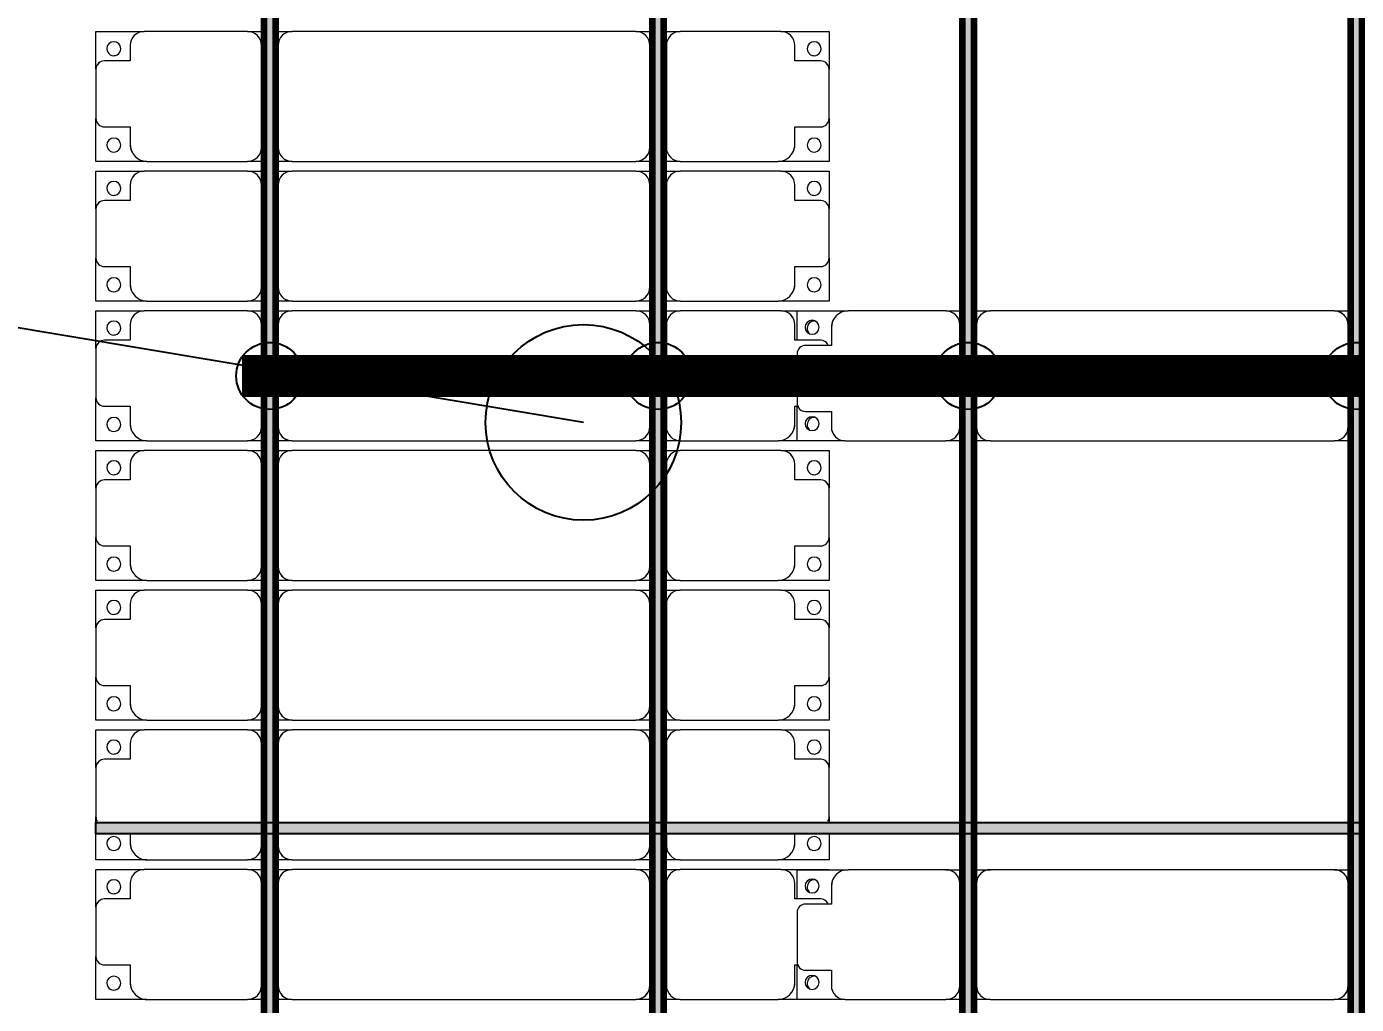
# Model space of a CAD drawing. Header units: millimetres. Extents: x 312848 to 517332, y -142134 to -35114.
# Drawn here: x 324284 to 329045, y -83578 to -80078 of the extents above; entities that cross this region are included whole.
import ezdxf

# ---------------------------------------------------------------- set-up
doc = ezdxf.new("R2010")
doc.units = ezdxf.units.MM
for name, color, linetype, lineweight in [('A-ANNO-DIMS', 211, 'Continuous', 9), ('A-ANNO-DIMS-500', 211, 'Continuous', 9), ('A-GENM', 13, 'Continuous', 9), ('S-BEAM', 12, 'Continuous', 9)]:
    doc.layers.add(name, color=color, linetype=linetype, lineweight=lineweight)
for name, color, linetype in [('GC-BICH NEO', 6, 'Continuous'), ('GC-DAY NEO', 5, 'Continuous'), ('GC-HOP 40x60 GIA CUONG', 1, 'Continuous')]:
    doc.layers.add(name, color=color, linetype=linetype)
doc.styles.add('Trebuchet MS', font='trebuc.ttf', dxfattribs={"width": 0.8, "height": 1500})
doc.dimstyles.new('Arc_Length_-_3mm_Trebuchet_MS_3', dxfattribs={"dimscale": 304.8, "dimtxt": 1546.42636, "dimasz": 1.64042, "dimexe": 2.46063, "dimexo": 2.46063, "dimgap": 0.492126, "dimtad": 1, "dimdec": 0, "dimrnd": 10, "dimzin": 0, "dimdsep": 46, "dimtxsty": 'Trebuchet MS', "dimblk1": 'OBLIQUE', "dimblk2": 'OBLIQUE', "dimsah": 1, "dimcen": 0.09, "dimdle": 1.64042, "dimazin": 0, "dimtfac": 1, "dimtdec": 4, "dimtix": 1, "dimtmove": 0, "dimatfit": 3, "dimfxl": 1, "dimtvp": 1, "dimtfill": 1, "dimtolj": 1, "dimtzin": 0, "dimarcsym": 2})

# ---------------------------------------------------------------- blocks, each defined once
blk = doc.blocks.new('Dai phao do pin - DẢI PHAO ĐỠ PIN-67477-KHUNG KẾT CẤU BÈ PIN 3')
at = {"layer": 'A-GENM', "color": 7}
for p, q in [((-1312.2, 241.6), (-1129.7, 241.6)), ((-1312.2, 136.9), (-1312.2, 241.6)), ((-779.7, 241.6), (-1129.7, 241.6)), ((-779.7, 241.6), (-720, 241.6)), ((-680, 241.6), (-620.3, 241.6)), ((610.3, 241.6), (-620.3, 241.6)), ((610.3, 241.6), (670, 241.6)), ((-729.7, -173.4), (-729.7, 191.6)), ((-670.3, 191.6), (-670.3, -173.4)), ((660.3, -173.4), (660.3, 191.6)), ((-1189.7, 181.6), (-1189.7, 118.2)), ((-1189.7, 118.2), (-1282.2, 118.2)), ((-1312.2, 88.2), (-1312.2, -88.2)), ((-1312.2, -223.4), (-1312.2, -99.5)), ((-1282.2, -118.2), (-1189.7, -118.2)), ((-1189.7, -118.2), (-1189.7, -173.4)), ((-1139.7, -223.4), (-1312.2, -223.4)), ((-1139.7, -223.4), (-779.7, -223.4)), ((-720, -223.4), (-779.7, -223.4)), ((-620.3, -223.4), (-680, -223.4)), ((-620.3, -223.4), (610.3, -223.4)), ((670, -223.4), (610.3, -223.4))]:
    blk.add_line(p, q, dxfattribs=at)
for centre, radius, start, end in [((-1129.7, 181.6), 60, 90, 180), ((-779.7, 191.6), 50, 360, 90), ((-620.3, 191.6), 50, 90, 180), ((-620.3, 191.6), 50, 105, 180), ((610.3, 191.6), 50, 360, 90), ((610.3, 191.6), 50, 15, 90), ((-1258.6, 183.2), 25, 0, 180), ((-1129.7, 181.6), 60, 150, 180), ((-779.7, 191.6), 50, 360, 45), ((-1258.6, 183.2), 25, 180, 360), ((-1282.2, 88.2), 30, 90, 180), ((-1282.2, -88.2), 30, 180, 270), ((-1282.2, -88.2), 30, 210, 240), ((-1258.6, -161.8), 25, 0, 180), ((-1258.6, -161.8), 25, 180, 0), ((-1139.7, -173.4), 50, 180, 270), ((-1139.7, -173.4), 50, 180, 225), ((-779.7, -173.4), 50, 270, 360), ((-779.7, -173.4), 50, 315, 360), ((-620.3, -173.4), 50, 180, 270), ((-620.3, -173.4), 50, 180, 270), ((610.3, -173.4), 50, 270, 360), ((610.3, -173.4), 50, 285, 360)]:
    blk.add_arc(centre, radius, start, end, dxfattribs=at)
blk = doc.blocks.new('Dai phao do pin - DẢI PHAO ĐỠ PIN-V8-KHUNG KẾT CẤU BÈ PIN 3')
at = {"layer": 'A-GENM', "color": 7}
for p, q in [((-1312.2, 241.6), (-1129.7, 241.6)), ((-1312.2, 136.9), (-1312.2, 241.6)), ((-779.7, 241.6), (-1129.7, 241.6)), ((-779.7, 241.6), (-720, 241.6)), ((-680, 241.6), (-620.3, 241.6)), ((610.3, 241.6), (-620.3, 241.6)), ((610.3, 241.6), (670, 241.6)), ((-729.7, -173.4), (-729.7, 191.6)), ((-670.3, 191.6), (-670.3, -173.4)), ((660.3, -173.4), (660.3, 191.6)), ((-1189.7, 181.6), (-1189.7, 118.2)), ((-1189.7, 118.2), (-1282.2, 118.2)), ((-1312.2, 88.2), (-1312.2, -88.2)), ((-1312.2, -223.4), (-1312.2, -99.5)), ((-1282.2, -118.2), (-1189.7, -118.2)), ((-1189.7, -118.2), (-1189.7, -173.4)), ((-1139.7, -223.4), (-1312.2, -223.4)), ((-1139.7, -223.4), (-779.7, -223.4)), ((-720, -223.4), (-779.7, -223.4)), ((-620.3, -223.4), (-680, -223.4)), ((-620.3, -223.4), (610.3, -223.4)), ((670, -223.4), (610.3, -223.4))]:
    blk.add_line(p, q, dxfattribs=at)
for centre, radius, start, end in [((-1129.7, 181.6), 60, 90, 180), ((-779.7, 191.6), 50, 360, 90), ((-620.3, 191.6), 50, 90, 180), ((-620.3, 191.6), 50, 105.4882, 180), ((610.3, 191.6), 50, 360, 90), ((610.3, 191.6), 50, 15, 90), ((-1258.6, 183.2), 25, 0, 180), ((-1129.7, 181.6), 60, 150, 180), ((-779.7, 191.6), 50, 360, 45), ((-1258.6, 183.2), 25, 180, 360), ((-1282.2, 88.2), 30, 90, 180), ((-1282.2, -88.2), 30, 180, 270), ((-1282.2, -88.2), 30, 210, 240), ((-1258.6, -161.8), 25, 0, 180), ((-1258.6, -161.8), 25, 180, 0), ((-1139.7, -173.4), 50, 180, 270), ((-1139.7, -173.4), 50, 180, 225), ((-779.7, -173.4), 50, 270, 360), ((-779.7, -173.4), 50, 315, 360), ((-620.3, -173.4), 50, 180, 270), ((-620.3, -173.4), 50, 180, 270), ((610.3, -173.4), 50, 270, 360), ((610.3, -173.4), 50, 285, 360)]:
    blk.add_arc(centre, radius, start, end, dxfattribs=at)
blk = doc.blocks.new('Dầm C52 - Dầm C52-66353-KHUNG KẾT CẤU BÈ PIN 3')
at = {"layer": 'S-BEAM', "lineweight": 140}
blk.add_hatch(color=1, dxfattribs=at).paths.add_polyline_path([(-45616.3, 20), (-45616.3, -20), (45616.3, -20), (45616.3, 20), (-45569, 20)])
at = {"layer": 'S-BEAM', "color": 1, "lineweight": 140}
for p, q in [((-45616.3, 20), (45616.3, 20)), ((45616.3, -20), (-45616.3, -20))]:
    blk.add_line(p, q, dxfattribs=at)
blk = doc.blocks.new('Dầm C52 - Dầm C52-V13-KHUNG KẾT CẤU BÈ PIN 3')
at = {"layer": 'S-BEAM', "lineweight": 140}
blk.add_hatch(color=1, dxfattribs=at).paths.add_polyline_path([(-45616.3, 20), (-45616.3, -20), (45616.3, -20), (45616.3, 20), (-45569, 20)])
at = {"layer": 'S-BEAM', "color": 1, "lineweight": 140}
for p, q in [((-45616.3, 20), (45616.3, 20)), ((45616.3, -20), (-45616.3, -20))]:
    blk.add_line(p, q, dxfattribs=at)
blk = doc.blocks.new('Dầm C52 - Hộp 40x60-69555-KHUNG KẾT CẤU BÈ PIN 3')
at = {"layer": 'S-BEAM', "lineweight": 25}
blk.add_hatch(color=4, dxfattribs=at).paths.add_polyline_path([(37512.3, -20), (37702.2, -20), (37702.2, 20), (-37702.2, 20), (-37702.2, -20), (37035.7, -20)])
at = {"layer": 'S-BEAM', "color": 4, "lineweight": 25}
for p, q in [((-37702.2, -20), (-37702.2, 20)), ((-37702.2, 20), (37702.2, 20)), ((37702.2, -20), (-37702.2, -20))]:
    blk.add_line(p, q, dxfattribs=at)
blk = doc.blocks.new('Dải phao đi lại kèm đỡ invester - DẢI PHAO ĐI LẠI-68882-KHUNG KẾT CẤU BÈ PIN 3')
at = {"layer": 'A-GENM', "color": 7}
for p, q in [((49758.4, 1312.2), (49911.8, 1312.2)), ((49758.4, 1129.7), (49758.4, 1312.2)), ((50088.2, 1312.2), (49911.8, 1312.2)), ((50088.2, 1312.2), (50223.4, 1312.2)), ((50223.4, 1312.2), (50223.4, 1139.7)), ((50258.4, 1312.2), (50351.2, 1312.2)), ((50258.4, 1129.7), (50258.4, 1312.2)), ((50391.2, 1312.2), (50411.8, 1312.2)), ((50588.2, 1312.2), (50411.8, 1312.2)), ((50588.2, 1312.2), (50723.4, 1312.2)), ((50723.4, 1312.2), (50723.4, 1139.7)), ((50758.4, 1312.2), (50911.8, 1312.2)), ((50758.4, 1129.7), (50758.4, 1312.2)), ((51088.2, 1312.2), (50911.8, 1312.2)), ((51088.2, 1312.2), (51223.4, 1312.2)), ((51223.4, 1312.2), (51223.4, 1139.7)), ((51258.4, 1312.2), (51411.8, 1312.2)), ((51258.4, 1129.7), (51258.4, 1312.2)), ((51588.2, 1312.2), (51411.8, 1312.2)), ((51588.2, 1312.2), (51723.4, 1312.2)), ((51723.4, 1312.2), (51723.4, 1139.7)), ((51758.4, 1312.2), (51911.8, 1312.2)), ((51758.4, 1129.7), (51758.4, 1312.2)), ((52088.2, 1312.2), (51911.8, 1312.2)), ((52088.2, 1312.2), (52223.4, 1312.2)), ((52223.4, 1312.2), (52223.4, 1139.7)), ((52258.4, 1312.2), (52411.8, 1312.2)), ((52258.4, 1129.7), (52258.4, 1312.2)), ((52588.2, 1312.2), (52411.8, 1312.2)), ((52588.2, 1312.2), (52723.4, 1312.2)), ((52723.4, 1312.2), (52723.4, 1139.7)), ((52758.4, 1312.2), (52911.8, 1312.2)), ((52758.4, 1129.7), (52758.4, 1312.2)), ((53088.2, 1312.2), (52911.8, 1312.2)), ((53088.2, 1312.2), (53223.4, 1312.2)), ((53223.4, 1312.2), (53223.4, 1139.7)), ((49881.8, 1282.2), (49881.8, 1189.7)), ((50118.2, 1189.7), (50118.2, 1282.2)), ((50618.2, 1189.7), (50618.2, 1282.2)), ((50881.8, 1282.2), (50881.8, 1189.7)), ((51118.2, 1189.7), (51118.2, 1282.2)), ((51381.8, 1282.2), (51381.8, 1189.7)), ((51618.2, 1189.7), (51618.2, 1282.2)), ((51881.8, 1282.2), (51881.8, 1189.7)), ((52118.2, 1189.7), (52118.2, 1282.2)), ((52381.8, 1282.2), (52381.8, 1189.7)), ((52618.2, 1189.7), (52618.2, 1282.2)), ((52881.8, 1282.2), (52881.8, 1189.7)), ((53118.2, 1189.7), (53118.2, 1282.2)), ((49881.8, 1189.7), (49818.4, 1189.7)), ((50173.4, 1189.7), (50118.2, 1189.7)), ((50351.2, 1189.7), (50318.4, 1189.7)), ((50673.4, 1189.7), (50618.2, 1189.7)), ((50881.8, 1189.7), (50818.4, 1189.7)), ((51173.4, 1189.7), (51118.2, 1189.7)), ((51381.8, 1189.7), (51318.4, 1189.7)), ((51673.4, 1189.7), (51618.2, 1189.7)), ((51881.8, 1189.7), (51818.4, 1189.7)), ((52173.4, 1189.7), (52118.2, 1189.7)), ((52381.8, 1189.7), (52318.4, 1189.7)), ((52673.4, 1189.7), (52618.2, 1189.7)), ((52881.8, 1189.7), (52818.4, 1189.7)), ((53173.4, 1189.7), (53118.2, 1189.7)), ((49758.4, 1129.7), (49758.4, 769.7)), ((50223.4, 769.7), (50223.4, 1139.7)), ((50258.4, 1129.7), (50258.4, 769.7)), ((50723.4, 769.7), (50723.4, 1139.7)), ((50758.4, 1129.7), (50758.4, 769.7)), ((51223.4, 769.7), (51223.4, 1139.7)), ((51258.4, 1129.7), (51258.4, 769.7)), ((51723.4, 769.7), (51723.4, 1139.7)), ((51758.4, 1129.7), (51758.4, 769.7)), ((52223.4, 769.7), (52223.4, 1139.7)), ((52258.4, 1129.7), (52258.4, 769.7)), ((52723.4, 769.7), (52723.4, 1139.7)), ((52758.4, 1129.7), (52758.4, 769.7)), ((53223.4, 769.7), (53223.4, 1139.7)), ((49758.4, 710), (49758.4, 769.7)), ((50223.4, 769.7), (50223.4, 710)), ((50258.4, 710), (50258.4, 769.7)), ((50723.4, 769.7), (50723.4, 710)), ((50758.4, 710), (50758.4, 769.7)), ((51223.4, 769.7), (51223.4, 710)), ((51258.4, 710), (51258.4, 769.7)), ((51723.4, 769.7), (51723.4, 710)), ((51758.4, 710), (51758.4, 769.7)), ((52223.4, 769.7), (52223.4, 710)), ((52258.4, 710), (52258.4, 769.7)), ((52723.4, 769.7), (52723.4, 710)), ((52758.4, 710), (52758.4, 769.7)), ((53223.4, 769.7), (53223.4, 710)), ((49808.4, 719.7), (50173.4, 719.7)), ((50308.4, 719.7), (50351.2, 719.7)), ((50391.2, 719.7), (50673.4, 719.7)), ((50808.4, 719.7), (51173.4, 719.7)), ((51308.4, 719.7), (51673.4, 719.7)), ((51808.4, 719.7), (52173.4, 719.7)), ((52308.4, 719.7), (52673.4, 719.7)), ((52808.4, 719.7), (53173.4, 719.7)), ((49758.4, 610.3), (49758.4, 670)), ((50223.4, 670), (50223.4, 610.3)), ((50258.4, 610.3), (50258.4, 670)), ((50723.4, 670), (50723.4, 610.3)), ((50758.4, 610.3), (50758.4, 670)), ((51223.4, 670), (51223.4, 610.3)), ((51258.4, 610.3), (51258.4, 670)), ((51723.4, 670), (51723.4, 610.3)), ((51758.4, 610.3), (51758.4, 670)), ((52223.4, 670), (52223.4, 610.3)), ((52258.4, 610.3), (52258.4, 670)), ((52723.4, 670), (52723.4, 610.3)), ((52758.4, 610.3), (52758.4, 670)), ((53223.4, 670), (53223.4, 610.3)), ((50173.4, 660.3), (49808.4, 660.3)), ((50351.2, 660.3), (50308.4, 660.3)), ((50673.4, 660.3), (50391.2, 660.3)), ((51173.4, 660.3), (50808.4, 660.3)), ((51673.4, 660.3), (51308.4, 660.3)), ((52173.4, 660.3), (51808.4, 660.3)), ((52673.4, 660.3), (52308.4, 660.3)), ((53173.4, 660.3), (52808.4, 660.3)), ((49758.4, 610.3), (49758.4, -620.3)), ((50223.4, -620.3), (50223.4, 610.3)), ((50258.4, 610.3), (50258.4, -620.3)), ((50723.4, -620.3), (50723.4, 610.3)), ((50758.4, 610.3), (50758.4, -620.3)), ((51223.4, -620.3), (51223.4, 610.3)), ((51258.4, 610.3), (51258.4, -620.3)), ((51723.4, -620.3), (51723.4, 610.3)), ((51758.4, 610.3), (51758.4, -620.3)), ((52223.4, -620.3), (52223.4, 610.3)), ((52258.4, 610.3), (52258.4, -620.3)), ((52723.4, -620.3), (52723.4, 610.3)), ((52758.4, 610.3), (52758.4, -620.3)), ((53223.4, -620.3), (53223.4, 610.3)), ((49758.4, -680), (49758.4, -620.3)), ((50223.4, -620.3), (50223.4, -680)), ((50258.4, -680), (50258.4, -620.3)), ((50723.4, -620.3), (50723.4, -680)), ((50758.4, -680), (50758.4, -620.3)), ((51223.4, -620.3), (51223.4, -680)), ((51258.4, -680), (51258.4, -620.3)), ((51723.4, -620.3), (51723.4, -680)), ((51758.4, -680), (51758.4, -620.3)), ((52223.4, -620.3), (52223.4, -680)), ((52258.4, -680), (52258.4, -620.3)), ((52723.4, -620.3), (52723.4, -680)), ((52758.4, -680), (52758.4, -620.3)), ((53223.4, -620.3), (53223.4, -680)), ((49808.4, -670.3), (50173.4, -670.3)), ((50308.4, -670.3), (50351.2, -670.3)), ((50391.2, -670.3), (50673.4, -670.3)), ((50808.4, -670.3), (51173.4, -670.3)), ((51308.4, -670.3), (51673.4, -670.3)), ((51808.4, -670.3), (52173.4, -670.3)), ((52308.4, -670.3), (52673.4, -670.3)), ((52808.4, -670.3), (53173.4, -670.3)), ((49758.4, -779.7), (49758.4, -720)), ((50173.4, -729.7), (49808.4, -729.7)), ((50223.4, -720), (50223.4, -779.7)), ((50258.4, -779.7), (50258.4, -720)), ((50351.2, -729.7), (50308.4, -729.7)), ((50673.4, -729.7), (50391.2, -729.7)), ((50723.4, -720), (50723.4, -779.7)), ((50758.4, -779.7), (50758.4, -720)), ((51173.4, -729.7), (50808.4, -729.7)), ((51223.4, -720), (51223.4, -779.7)), ((51258.4, -779.7), (51258.4, -720)), ((51673.4, -729.7), (51308.4, -729.7)), ((51723.4, -720), (51723.4, -779.7)), ((51758.4, -779.7), (51758.4, -720)), ((52173.4, -729.7), (51808.4, -729.7)), ((52223.4, -720), (52223.4, -779.7)), ((52258.4, -779.7), (52258.4, -720)), ((52673.4, -729.7), (52308.4, -729.7)), ((52723.4, -720), (52723.4, -779.7)), ((52758.4, -779.7), (52758.4, -720)), ((53173.4, -729.7), (52808.4, -729.7)), ((53223.4, -720), (53223.4, -779.7)), ((49758.4, -779.7), (49758.4, -1129.7)), ((50223.4, -1139.7), (50223.4, -779.7)), ((50258.4, -779.7), (50258.4, -1129.7)), ((50723.4, -1139.7), (50723.4, -779.7)), ((50758.4, -779.7), (50758.4, -1129.7)), ((51223.4, -1139.7), (51223.4, -779.7)), ((51258.4, -779.7), (51258.4, -1129.7)), ((51723.4, -1139.7), (51723.4, -779.7)), ((51758.4, -779.7), (51758.4, -1129.7)), ((52223.4, -1139.7), (52223.4, -779.7)), ((52258.4, -779.7), (52258.4, -1129.7)), ((52723.4, -1139.7), (52723.4, -779.7)), ((52758.4, -779.7), (52758.4, -1129.7)), ((53223.4, -1139.7), (53223.4, -779.7)), ((49758.4, -1198.7), (49758.4, -1129.7)), ((50223.4, -1139.7), (50223.4, -1312.2)), ((50258.4, -1312.2), (50258.4, -1129.7)), ((50723.4, -1139.7), (50723.4, -1312.2)), ((50758.4, -1312.2), (50758.4, -1129.7)), ((51223.4, -1139.7), (51223.4, -1312.2)), ((51258.4, -1312.2), (51258.4, -1129.7)), ((51723.4, -1139.7), (51723.4, -1312.2)), ((51758.4, -1198.7), (51758.4, -1129.7)), ((52223.4, -1139.7), (52223.4, -1312.2)), ((52258.4, -1312.2), (52258.4, -1129.7)), ((52723.4, -1139.7), (52723.4, -1312.2)), ((52758.4, -1312.2), (52758.4, -1129.7)), ((53223.4, -1139.7), (53223.4, -1312.2)), ((49818.4, -1189.7), (49881.8, -1189.7)), ((49881.8, -1189.7), (49881.8, -1204.4)), ((50118.2, -1282.2), (50118.2, -1189.7)), ((50118.2, -1189.7), (50173.4, -1189.7)), ((50318.4, -1189.7), (50351.2, -1189.7)), ((50618.2, -1282.2), (50618.2, -1189.7)), ((50618.2, -1189.7), (50673.4, -1189.7)), ((50818.4, -1189.7), (50881.8, -1189.7)), ((50881.8, -1189.7), (50881.8, -1282.2)), ((51118.2, -1282.2), (51118.2, -1189.7)), ((51118.2, -1189.7), (51173.4, -1189.7)), ((51318.4, -1189.7), (51381.8, -1189.7)), ((51381.8, -1189.7), (51381.8, -1282.2)), ((51618.2, -1282.2), (51618.2, -1189.7)), ((51618.2, -1189.7), (51673.4, -1189.7)), ((51818.4, -1189.7), (51881.8, -1189.7)), ((51881.8, -1189.7), (51881.8, -1204.4)), ((52118.2, -1282.2), (52118.2, -1189.7)), ((52118.2, -1189.7), (52173.4, -1189.7)), ((52318.4, -1189.7), (52381.8, -1189.7)), ((52381.8, -1189.7), (52381.8, -1282.2)), ((52618.2, -1282.2), (52618.2, -1189.7)), ((52618.2, -1189.7), (52673.4, -1189.7)), ((52818.4, -1189.7), (52881.8, -1189.7)), ((52881.8, -1189.7), (52881.8, -1282.2)), ((53118.2, -1282.2), (53118.2, -1189.7)), ((53118.2, -1189.7), (53173.4, -1189.7)), ((50351.2, -1312.2), (50258.4, -1312.2)), ((50411.8, -1312.2), (50391.2, -1312.2)), ((50411.8, -1312.2), (50588.2, -1312.2)), ((50723.4, -1312.2), (50588.2, -1312.2)), ((50911.8, -1312.2), (50758.4, -1312.2)), ((50911.8, -1312.2), (51088.2, -1312.2)), ((51223.4, -1312.2), (51088.2, -1312.2)), ((51411.8, -1312.2), (51258.4, -1312.2)), ((51411.8, -1312.2), (51588.2, -1312.2)), ((51723.4, -1312.2), (51588.2, -1312.2)), ((52411.8, -1312.2), (52258.4, -1312.2)), ((52411.8, -1312.2), (52588.2, -1312.2)), ((52723.4, -1312.2), (52588.2, -1312.2)), ((52911.8, -1312.2), (52758.4, -1312.2)), ((52911.8, -1312.2), (53088.2, -1312.2)), ((53223.4, -1312.2), (53088.2, -1312.2))]:
    blk.add_line(p, q, dxfattribs=at)
for centre, radius, start, end in [((49911.8, 1282.2), 30, 90, 180), ((49911.8, 1282.2), 30, 90, 150), ((50088.2, 1282.2), 30, 360, 90), ((50088.2, 1282.2), 30, 30, 90), ((50411.8, 1282.2), 30, 90, 120), ((50411.8, 1282.2), 30, 90, 120), ((50588.2, 1282.2), 30, 360, 90), ((50588.2, 1282.2), 30, 30, 90), ((50911.8, 1282.2), 30, 90, 180), ((50911.8, 1282.2), 30, 90, 150), ((51088.2, 1282.2), 30, 0, 90), ((51088.2, 1282.2), 30, 30, 90), ((51411.8, 1282.2), 30, 90, 180), ((51411.8, 1282.2), 30, 90, 150), ((51588.2, 1282.2), 30, 360, 90), ((51588.2, 1282.2), 30, 30, 90), ((51911.8, 1282.2), 30, 90, 180), ((51911.8, 1282.2), 30, 90, 150), ((52088.2, 1282.2), 30, 0, 90), ((52088.2, 1282.2), 30, 30, 90), ((52411.8, 1282.2), 30, 90, 180), ((52411.8, 1282.2), 30, 90, 150), ((52588.2, 1282.2), 30, 360, 90), ((52588.2, 1282.2), 30, 30, 90), ((52911.8, 1282.2), 30, 90, 180), ((52911.8, 1282.2), 30, 90, 150), ((53088.2, 1282.2), 30, 360, 90), ((53088.2, 1282.2), 30, 30, 90), ((49816.8, 1248.6), 25, 90, 270), ((49816.8, 1248.6), 25, 270, 90), ((50161.8, 1248.6), 25, 90, 270), ((50161.8, 1248.6), 25, 180, 195), ((50161.8, 1248.6), 25, 270, 90), ((50316.8, 1248.6), 25, 90, 270), ((50316.8, 1248.6), 25, 270, 90), ((50661.8, 1248.6), 25, 90, 270), ((50661.8, 1248.6), 25, 180, 195), ((50661.8, 1248.6), 25, 270, 90), ((50816.8, 1248.6), 25, 90, 270), ((50816.8, 1248.6), 25, 270, 90), ((51161.8, 1248.6), 25, 90, 270), ((51161.8, 1248.6), 25, 180, 195), ((51161.8, 1248.6), 25, 270, 90), ((51316.8, 1248.6), 25, 90, 270), ((51316.8, 1248.6), 25, 270, 90), ((51661.8, 1248.6), 25, 90, 270), ((51661.8, 1248.6), 25, 180, 195), ((51661.8, 1248.6), 25, 270, 90), ((51816.8, 1248.6), 25, 90, 270), ((51816.8, 1248.6), 25, 270, 90), ((52161.8, 1248.6), 25, 90, 270), ((52161.8, 1248.6), 25, 180, 195), ((52161.8, 1248.6), 25, 270, 90), ((52316.8, 1248.6), 25, 90, 270), ((52316.8, 1248.6), 25, 270, 90), ((52661.8, 1248.6), 25, 90, 270), ((52661.8, 1248.6), 25, 180, 195), ((52661.8, 1248.6), 25, 270, 90), ((52816.8, 1248.6), 25, 90, 270), ((52816.8, 1248.6), 25, 270, 90), ((53161.8, 1248.6), 25, 90, 270), ((53161.8, 1248.6), 25, 180, 195), ((53161.8, 1248.6), 25, 270, 90), ((49818.4, 1129.7), 60, 90, 180), ((49818.4, 1129.7), 60, 90, 120), ((50173.4, 1139.7), 50, 360, 90), ((50173.4, 1139.7), 50, 45, 90), ((50318.4, 1129.7), 60, 90, 180), ((50318.4, 1129.7), 60, 90, 120), ((50673.4, 1139.7), 50, 0, 90), ((50673.4, 1139.7), 50, 45, 90), ((50818.4, 1129.7), 60, 90, 180), ((50818.4, 1129.7), 60, 90, 120), ((51173.4, 1139.7), 50, 360, 90), ((51173.4, 1139.7), 50, 45, 90), ((51318.4, 1129.7), 60, 90, 180), ((51318.4, 1129.7), 60, 90, 120), ((51673.4, 1139.7), 50, 360, 90), ((51673.4, 1139.7), 50, 45, 90), ((51818.4, 1129.7), 60, 90, 180), ((51818.4, 1129.7), 60, 90, 120), ((52173.4, 1139.7), 50, 360, 90), ((52173.4, 1139.7), 50, 45, 90), ((52318.4, 1129.7), 60, 90, 180), ((52318.4, 1129.7), 60, 90, 120), ((52673.4, 1139.7), 50, 0, 90), ((52673.4, 1139.7), 50, 45, 90), ((52818.4, 1129.7), 60, 90, 180), ((52818.4, 1129.7), 60, 90, 120), ((53173.4, 1139.7), 50, 360, 90), ((53173.4, 1139.7), 50, 45, 90), ((49808.4, 769.7), 50, 180, 270), ((50173.4, 769.7), 50, 270, 0), ((50308.4, 769.7), 50, 180, 270), ((50673.4, 769.7), 50, 270, 0), ((50808.4, 769.7), 50, 180, 270), ((51173.4, 769.7), 50, 270, 0), ((51308.4, 769.7), 50, 180, 270), ((51673.4, 769.7), 50, 270, 360), ((51808.4, 769.7), 50, 180, 270), ((52173.4, 769.7), 50, 270, 360), ((52308.4, 769.7), 50, 180, 270), ((52673.4, 769.7), 50, 270, 360), ((52808.4, 769.7), 50, 180, 270), ((53173.4, 769.7), 50, 270, 0), ((49808.4, 769.7), 50, 225, 270), ((50173.4, 769.7), 50, 270, 315), ((50308.4, 769.7), 50, 225, 267.9993), ((50673.4, 769.7), 50, 270, 315), ((50808.4, 769.7), 50, 225, 270), ((51173.4, 769.7), 50, 270, 315), ((51308.4, 769.7), 50, 225, 270), ((51673.4, 769.7), 50, 270, 315), ((51808.4, 769.7), 50, 225, 270), ((52173.4, 769.7), 50, 270, 315), ((52308.4, 769.7), 50, 225, 270), ((52673.4, 769.7), 50, 270, 315), ((52808.4, 769.7), 50, 225, 270), ((53173.4, 769.7), 50, 270, 315), ((49808.4, 610.3), 50, 90, 180), ((49808.4, 610.3), 50, 105, 180), ((50173.4, 610.3), 50, 360, 90), ((50173.4, 610.3), 50, 15, 90), ((50308.4, 610.3), 50, 90, 180), ((50308.4, 610.3), 50, 105, 180), ((50673.4, 610.3), 50, 360, 90), ((50673.4, 610.3), 50, 15, 90), ((50808.4, 610.3), 50, 90, 180), ((50808.4, 610.3), 50, 105, 180), ((51173.4, 610.3), 50, 360, 90), ((51173.4, 610.3), 50, 15, 90), ((51308.4, 610.3), 50, 90, 180), ((51308.4, 610.3), 50, 105, 180), ((51673.4, 610.3), 50, 360, 90), ((51673.4, 610.3), 50, 15, 90), ((51808.4, 610.3), 50, 90, 180), ((51808.4, 610.3), 50, 105, 180), ((52173.4, 610.3), 50, 360, 90), ((52173.4, 610.3), 50, 17.1248, 90), ((52308.4, 610.3), 50, 90, 180), ((52308.4, 610.3), 50, 105, 180), ((52673.4, 610.3), 50, 360, 90), ((52673.4, 610.3), 50, 15, 90), ((52808.4, 610.3), 50, 90, 180), ((52808.4, 610.3), 50, 105, 180), ((53173.4, 610.3), 50, 360, 90), ((53173.4, 610.3), 50, 15, 90), ((49808.4, -620.3), 50, 180, 270), ((49808.4, -620.3), 50, 195, 270), ((50173.4, -620.3), 50, 270, 0), ((50173.4, -620.3), 50, 270, 0), ((50308.4, -620.3), 50, 180, 270), ((50308.4, -620.3), 50, 195, 267.9993), ((50673.4, -620.3), 50, 270, 0), ((50673.4, -620.3), 50, 270, 0), ((50808.4, -620.3), 50, 180, 270), ((50808.4, -620.3), 50, 195, 270), ((51173.4, -620.3), 50, 270, 0), ((51173.4, -620.3), 50, 270, 0), ((51308.4, -620.3), 50, 180, 270), ((51308.4, -620.3), 50, 195, 270), ((51673.4, -620.3), 50, 270, 0), ((51673.4, -620.3), 50, 270, 0), ((51808.4, -620.3), 50, 180, 270), ((51808.4, -620.3), 50, 195, 270), ((52173.4, -620.3), 50, 270, 360), ((52173.4, -620.3), 50, 270, 360), ((52308.4, -620.3), 50, 180, 270), ((52308.4, -620.3), 50, 195, 270), ((52673.4, -620.3), 50, 270, 360), ((52673.4, -620.3), 50, 270, 360), ((52808.4, -620.3), 50, 180, 270), ((52808.4, -620.3), 50, 195, 270), ((53173.4, -620.3), 50, 270, 360), ((53173.4, -620.3), 50, 270, 360), ((49808.4, -779.7), 50, 90, 180), ((49808.4, -779.7), 50, 90, 135), ((50173.4, -779.7), 50, 360, 90), ((50173.4, -779.7), 50, 45, 90), ((50308.4, -779.7), 50, 90, 180), ((50308.4, -779.7), 50, 92.0007, 135), ((50673.4, -779.7), 50, 360, 90), ((50673.4, -779.7), 50, 45, 90), ((50808.4, -779.7), 50, 90, 180), ((50808.4, -779.7), 50, 90, 135), ((51173.4, -779.7), 50, 360, 90), ((51173.4, -779.7), 50, 45, 90), ((51308.4, -779.7), 50, 90, 180), ((51308.4, -779.7), 50, 90, 135), ((51673.4, -779.7), 50, 360, 90), ((51673.4, -779.7), 50, 45, 90), ((51808.4, -779.7), 50, 90, 180), ((51808.4, -779.7), 50, 90, 135), ((52173.4, -779.7), 50, 360, 90), ((52173.4, -779.7), 50, 45, 90), ((52308.4, -779.7), 50, 90, 180), ((52308.4, -779.7), 50, 90, 135), ((52673.4, -779.7), 50, 0, 90), ((52673.4, -779.7), 50, 45, 90), ((52808.4, -779.7), 50, 90, 180), ((52808.4, -779.7), 50, 90, 135), ((53173.4, -779.7), 50, 360, 90), ((53173.4, -779.7), 50, 45, 90), ((49818.4, -1129.7), 60, 180, 270), ((50173.4, -1139.7), 50, 270, 360), ((50318.4, -1129.7), 60, 180, 270), ((50673.4, -1139.7), 50, 270, 0), ((50818.4, -1129.7), 60, 180, 270), ((51173.4, -1139.7), 50, 270, 0), ((51318.4, -1129.7), 60, 180, 270), ((51673.4, -1139.7), 50, 270, 360), ((51818.4, -1129.7), 60, 180, 270), ((52173.4, -1139.7), 50, 270, 360), ((52318.4, -1129.7), 60, 180, 270), ((52673.4, -1139.7), 50, 270, 0), ((52818.4, -1129.7), 60, 180, 270), ((53173.4, -1139.7), 50, 270, 0), ((49818.4, -1129.7), 60, 240, 270), ((50173.4, -1139.7), 50, 270, 315), ((50318.4, -1129.7), 60, 240, 270), ((50673.4, -1139.7), 50, 270, 315), ((50818.4, -1129.7), 60, 240, 270), ((51173.4, -1139.7), 50, 270, 315), ((51318.4, -1129.7), 60, 240, 270), ((51673.4, -1139.7), 50, 270, 315), ((51818.4, -1129.7), 60, 240, 270), ((52173.4, -1139.7), 50, 270, 315), ((52318.4, -1129.7), 60, 240, 270), ((52673.4, -1139.7), 50, 270, 315), ((52818.4, -1129.7), 60, 240, 270), ((53173.4, -1139.7), 50, 270, 315), ((49816.8, -1258.6), 25, 90, 135), ((49816.8, -1258.6), 25, 0, 90), ((50161.8, -1258.6), 25, 90, 135), ((50161.8, -1258.6), 25, 360, 90), ((50316.8, -1258.6), 25, 90, 270), ((50316.8, -1258.6), 25, 270, 90), ((50661.8, -1258.6), 25, 90, 270), ((50661.8, -1258.6), 25, 270, 90), ((50816.8, -1258.6), 25, 90, 270), ((50816.8, -1258.6), 25, 270, 90), ((51161.8, -1258.6), 25, 90, 270), ((51161.8, -1258.6), 25, 270, 90), ((51316.8, -1258.6), 25, 90, 270), ((51316.8, -1258.6), 25, 270, 90), ((51661.8, -1258.6), 25, 90, 270), ((51661.8, -1258.6), 25, 270, 90), ((51816.8, -1258.6), 25, 90, 135), ((51816.8, -1258.6), 25, 0, 90), ((52161.8, -1258.6), 25, 90, 135), ((52161.8, -1258.6), 25, 360, 90), ((52316.8, -1258.6), 25, 90, 270), ((52316.8, -1258.6), 25, 270, 90), ((52661.8, -1258.6), 25, 90, 270), ((52661.8, -1258.6), 25, 270, 90), ((52816.8, -1258.6), 25, 90, 270), ((52816.8, -1258.6), 25, 270, 90), ((53161.8, -1258.6), 25, 90, 270), ((53161.8, -1258.6), 25, 270, 90), ((50088.2, -1282.2), 30, 300, 0), ((50588.2, -1282.2), 30, 270, 0), ((50661.8, -1258.6), 25, 165, 180), ((50911.8, -1282.2), 30, 180, 270), ((51088.2, -1282.2), 30, 270, 0), ((51161.8, -1258.6), 25, 165, 180), ((51411.8, -1282.2), 30, 180, 270), ((51588.2, -1282.2), 30, 270, 360), ((51661.8, -1258.6), 25, 165, 180), ((52088.2, -1282.2), 30, 300, 0), ((52411.8, -1282.2), 30, 180, 270), ((52588.2, -1282.2), 30, 270, 0), ((52661.8, -1258.6), 25, 165, 180), ((52911.8, -1282.2), 30, 180, 270), ((53088.2, -1282.2), 30, 270, 360), ((53161.8, -1258.6), 25, 165, 180), ((50411.8, -1282.2), 30, 240, 270), ((50411.8, -1282.2), 30, 240, 270), ((50588.2, -1282.2), 30, 270, 330), ((50911.8, -1282.2), 30, 210, 270), ((51088.2, -1282.2), 30, 270, 330), ((51411.8, -1282.2), 30, 210, 270), ((51588.2, -1282.2), 30, 270, 330), ((52411.8, -1282.2), 30, 210, 270), ((52588.2, -1282.2), 30, 270, 330), ((52911.8, -1282.2), 30, 210, 270), ((53088.2, -1282.2), 30, 270, 330)]:
    blk.add_arc(centre, radius, start, end, dxfattribs=at)
blk = doc.blocks.new('be pin 3_rvt-1-KHUNG KẾT CẤU BÈ PIN 3')
at = {"layer": 'A-GENM', "color": 4, "lineweight": 25, "rotation": 90.00000000000026}
blk.add_blockref('Dải phao đi lại kèm đỡ invester - DẢI PHAO ĐI LẠI-68882-KHUNG KẾT CẤU BÈ PIN 3', (325844.7, -133318.6), dxfattribs=at)
at = {"layer": 'A-GENM', "color": 4, "lineweight": 25}
for name, p in [('Dai phao do pin - DẢI PHAO ĐỠ PIN-V8-KHUNG KẾT CẤU BÈ PIN 3', (328354.7, -81337.3)), ('Dai phao do pin - DẢI PHAO ĐỠ PIN-67477-KHUNG KẾT CẤU BÈ PIN 3', (328354.7, -83337.3))]:
    blk.add_blockref(name, p, dxfattribs=at)
at = {"layer": 'S-BEAM', "color": 4, "lineweight": 25, "rotation": 89.99999999999962}
for name, p in [('Dầm C52 - Dầm C52-66353-KHUNG KẾT CẤU BÈ PIN 3', (325154.7, -88363.7)), ('Dầm C52 - Dầm C52-V13-KHUNG KẾT CẤU BÈ PIN 3', (326544.7, -88363.7)), ('Dầm C52 - Dầm C52-66353-KHUNG KẾT CẤU BÈ PIN 3', (327654.7, -88363.7)), ('Dầm C52 - Dầm C52-V13-KHUNG KẾT CẤU BÈ PIN 3', (329044.7, -88363.7))]:
    blk.add_blockref(name, p, dxfattribs=at)
at = {"layer": 'S-BEAM', "color": 4, "lineweight": 25}
blk.add_blockref('Dầm C52 - Hộp 40x60-69555-KHUNG KẾT CẤU BÈ PIN 3', (362234.7, -82947.4), dxfattribs=at)
blk = doc.blocks.new('DIMBLOCK1-KHUNG KẾT CẤU BÈ PIN 3')
at = {"layer": 'A-ANNO-DIMS-500', "transparency": 16777216}
for p, q in [((315292.2, -133837.3), (315292.2, -42837.3)), ((315292.2, -43337.3), (314542.2, -43337.3)), ((315292.2, -43337.3), (326292.5, -43337.3)), ((315292.2, -133337.3), (314542.2, -133337.3)), ((315292.2, -133337.3), (326292.5, -133337.3))]:
    blk.add_line(p, q, dxfattribs=at)
at = {"layer": 'A-ANNO-DIMS-500', "lineweight": 70, "transparency": 16777216}
for p, q in [((315292.2, -43337.3), (315042.2, -43087.3)), ((315292.2, -43337.3), (315542.2, -43587.3)), ((315292.2, -133337.3), (315042.2, -133087.3)), ((315292.2, -133337.3), (315542.2, -133587.3))]:
    blk.add_line(p, q, dxfattribs=at)
at = {"layer": 'A-ANNO-DIMS-500', "color": 0, "transparency": 16777216, "insert": (313222.8, -90303.1), "char_height": 1500, "width": 4717.911, "attachment_point": 1, "rotation": 90, "line_spacing_factor": 1.048425, "style": 'Trebuchet MS', "bg_fill": 3, "box_fill_scale": 1.25, "bg_fill_color": 256, "bg_fill_true_color": 13158600, "bg_fill_transparency": 0}
blk.add_mtext('90000', dxfattribs=at)
blk = doc.blocks.new('_Oblique')
at = {"color": 0, "linetype": 'ByBlock', "lineweight": -2}
blk.add_line((-0.5, -0.5), (0.5, 0.5), dxfattribs=at)
blk = doc.blocks.new('DIMBLOCK7-KHUNG KẾT CẤU BÈ PIN 3')
at = {"layer": 'A-ANNO-DIMS-500', "lineweight": 70, "transparency": 16777216}
for p, q in [((332121.1, -70337.3), (331871.1, -70087.3)), ((332121.1, -70337.3), (332371.1, -70587.3)), ((332121.1, -133337.3), (331871.1, -133087.3)), ((332121.1, -133337.3), (332371.1, -133587.3))]:
    blk.add_line(p, q, dxfattribs=at)
at = {"layer": 'A-ANNO-DIMS-500', "transparency": 16777216}
for p, q in [((332121.1, -70337.3), (327194.7, -70337.3)), ((332121.1, -133837.3), (332121.1, -70337.3)), ((332121.1, -70337.3), (332871.1, -70337.3)), ((332121.1, -133337.3), (331371.1, -133337.3)), ((332121.1, -133337.3), (332517.5, -133337.3))]:
    blk.add_line(p, q, dxfattribs=at)
at = {"layer": 'A-ANNO-DIMS-500', "color": 0, "transparency": 16777216, "insert": (330051.7, -103803.1), "char_height": 1500, "width": 4717.911, "attachment_point": 1, "rotation": 90, "line_spacing_factor": 1.048425, "style": 'Trebuchet MS', "bg_fill": 3, "box_fill_scale": 1.25, "bg_fill_color": 256, "bg_fill_true_color": 13158600, "bg_fill_transparency": 0}
blk.add_mtext('63000', dxfattribs=at)

msp = doc.modelspace()

# ---------------------------------------------------------------- block references
at = {"lineweight": 5}
msp.add_blockref('be pin 3_rvt-1-KHUNG KẾT CẤU BÈ PIN 3', (0, 0), dxfattribs=at)

# ---------------------------------------------------------------- next in the draw order: dimensions: what is measured, and where the dimension line sits
at = {"layer": 'A-ANNO-DIMS'}
dim = msp.add_linear_dim(base=(315292.2, -43337.3), p1=(327042.5, -133337.3), p2=(327042.5, -43337.3), angle=90, dimstyle='Arc_Length_-_3mm_Trebuchet_MS_3', override={"dimpost": '<>', "dimfxl": 90000}, dxfattribs=at)
dim.commit()
dim.dimension.update_dxf_attribs({"geometry": 'DIMBLOCK1-KHUNG KẾT CẤU BÈ PIN 3', "text_midpoint": (314376.5, -88337.3)})

# ---------------------------------------------------------------- next in the draw order: linework, layer by layer
at = {"layer": 'GC-DAY NEO'}
msp.add_line((326277.3, -81494.6), (318387.1, -80173.4), dxfattribs=at)
at = {"layer": 'GC-HOP 40x60 GIA CUONG'}
msp.add_circle((325154.7, -81328.3), 120, dxfattribs=at)

# ---------------------------------------------------------------- next in the draw order: dimensions: what is measured, and where the dimension line sits
at = {"layer": 'A-ANNO-DIMS'}
dim = msp.add_linear_dim(base=(332121.1, -70337.3), p1=(331767.5, -133337.3), p2=(326444.7, -70337.3), angle=90, dimstyle='Arc_Length_-_3mm_Trebuchet_MS_3', override={"dimpost": '<>', "dimfxl": 63224.460246}, dxfattribs=at)
dim.commit()
dim.dimension.update_dxf_attribs({"geometry": 'DIMBLOCK7-KHUNG KẾT CẤU BÈ PIN 3', "text_midpoint": (331205.4, -101837.3)})

# ---------------------------------------------------------------- next in the draw order: linework, layer by layer
at = {"layer": 'GC-BICH NEO'}
msp.add_circle((326277.3, -81494.6), 350, dxfattribs=at)
at = {"layer": 'GC-HOP 40x60 GIA CUONG', "const_width": 150}
msp.add_lwpolyline([(325054.7, -81328.3), (340054.7, -81328.3)], dxfattribs=at)
at = {"layer": 'GC-HOP 40x60 GIA CUONG'}
for centre in [(326544.7, -81328.3), (327654.7, -81328.3), (329044.7, -81328.3)]:
    msp.add_circle(centre, 120, dxfattribs=at)

doc.saveas('drawing.dxf')
